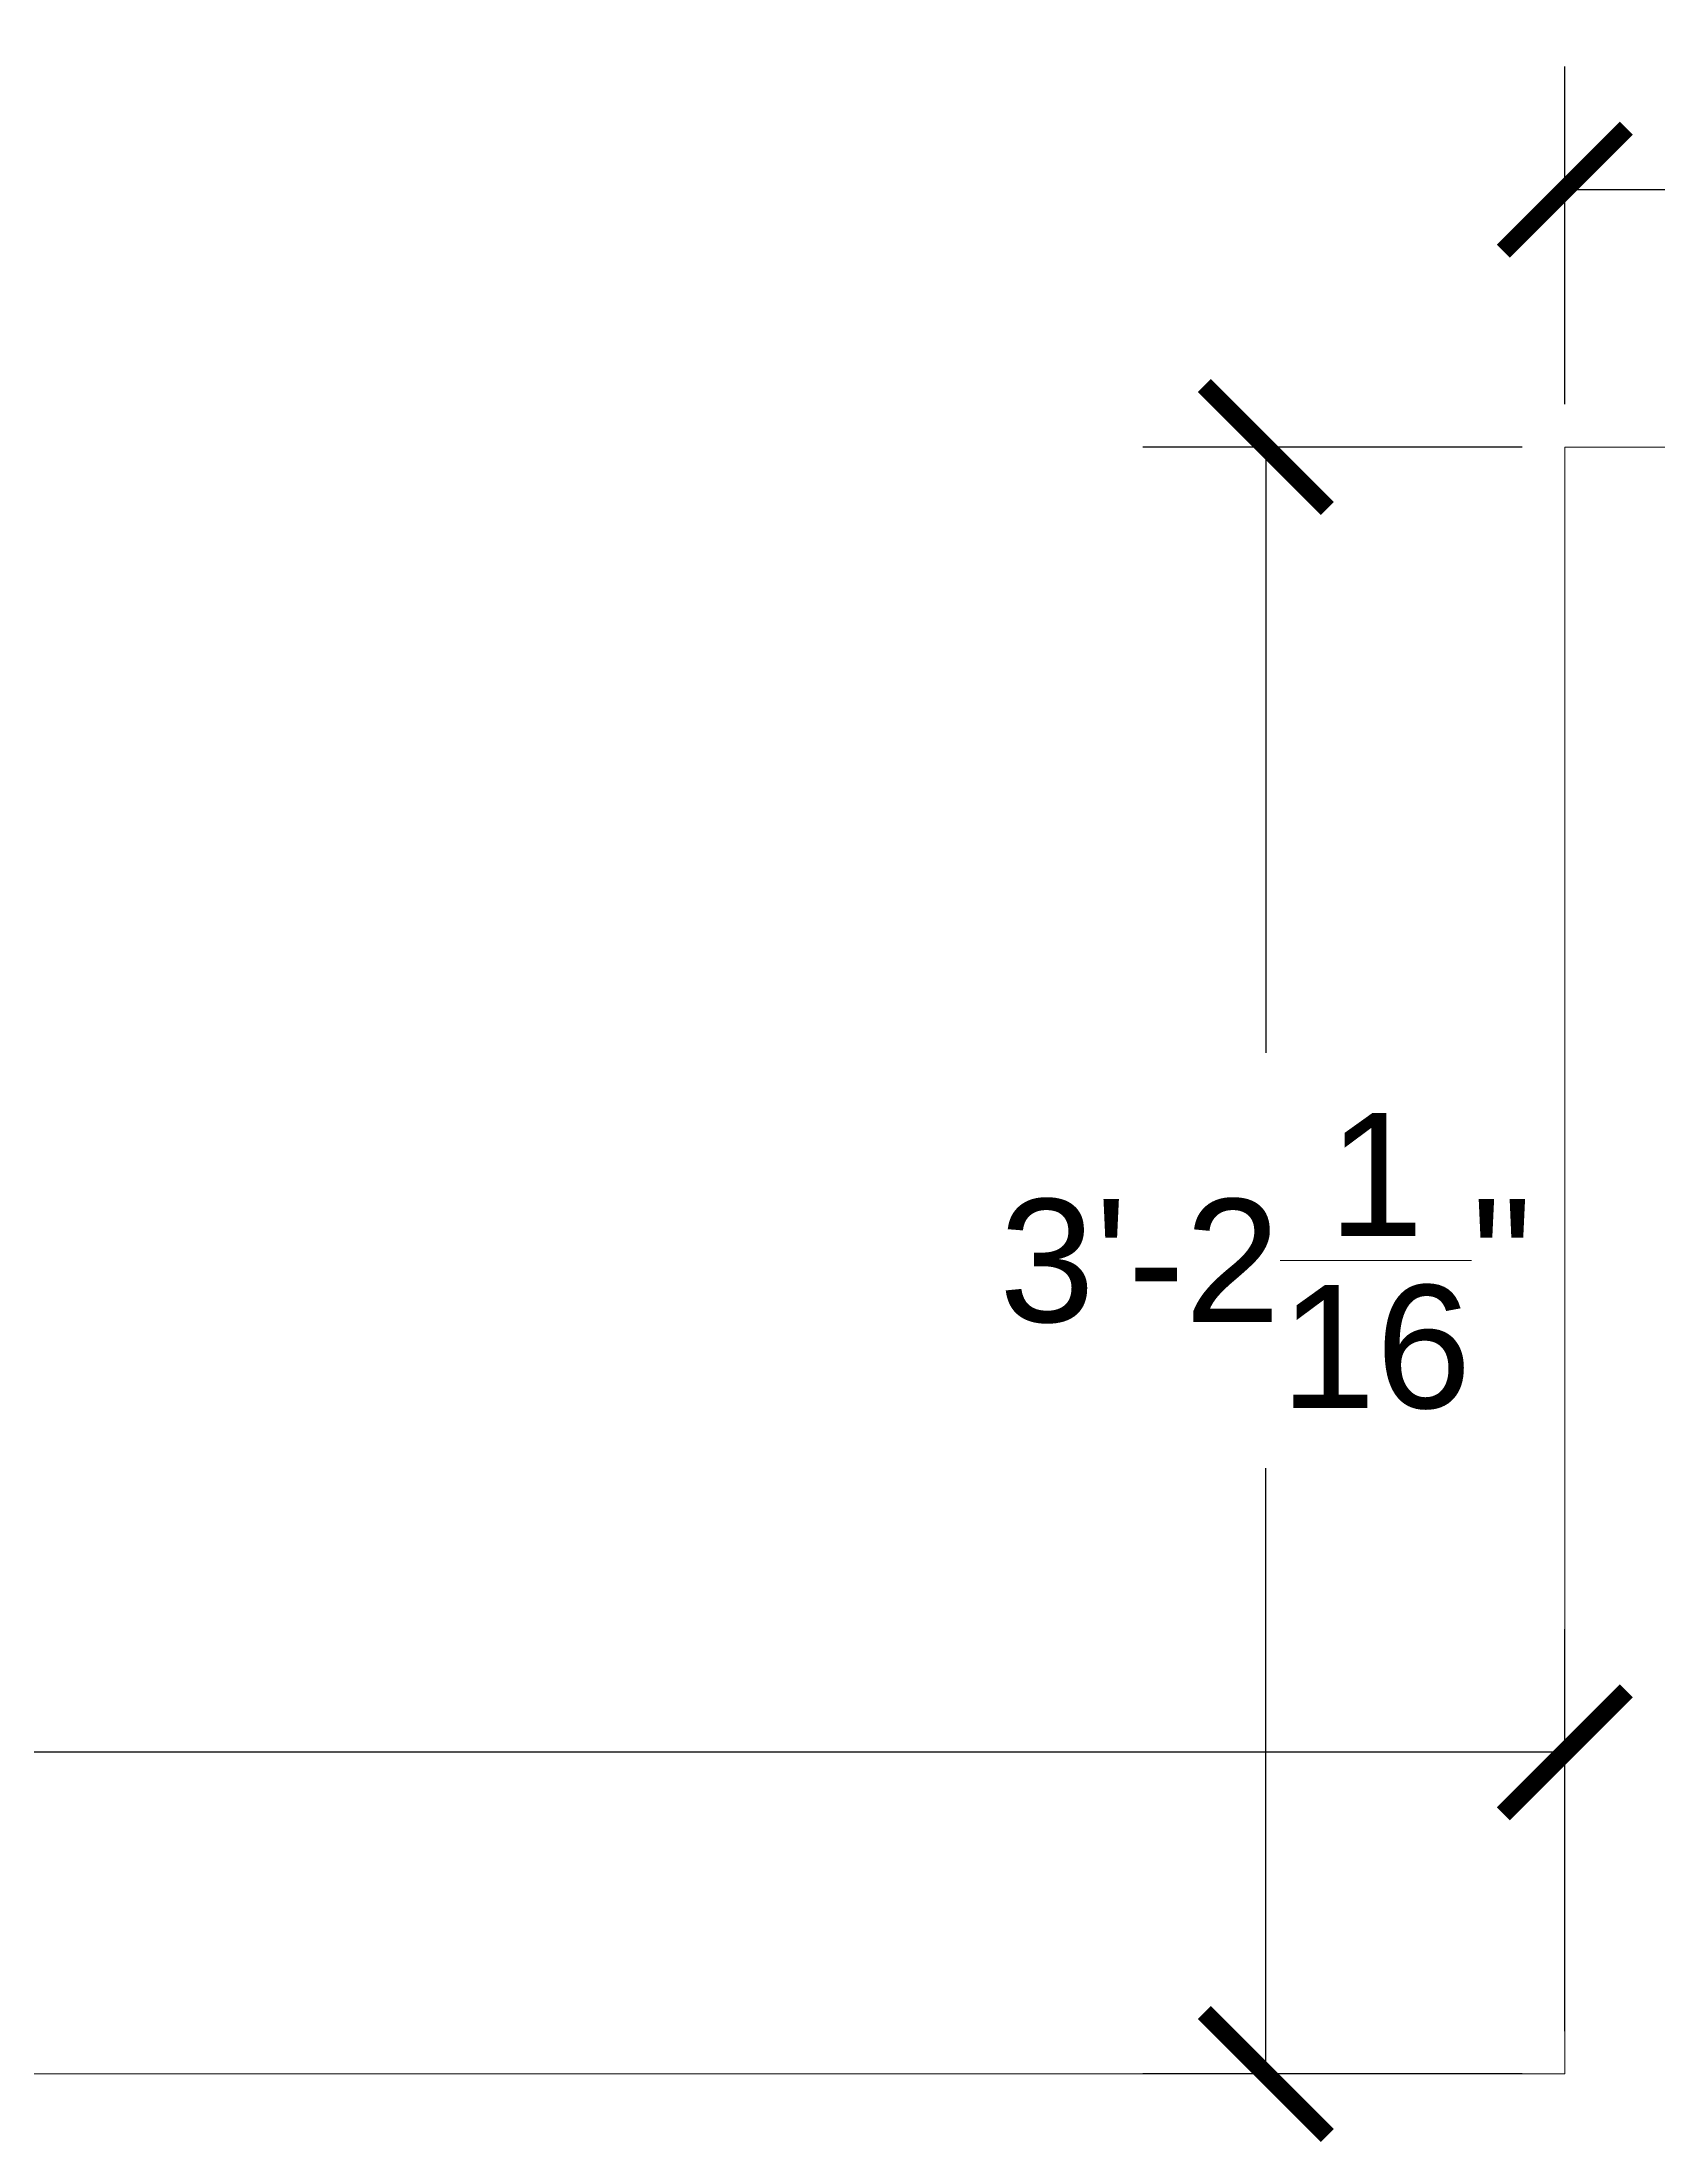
# Model space of a CAD drawing. Header units: inches. Extents: x -475 to -13, y 578 to 1095.
# Drawn here: x -165.54 to -127.72, y 808.97 to 858.14 of the extents above; entities that cross this region are included whole.
import ezdxf

# ---------------------------------------------------------------- set-up
doc = ezdxf.new("R2010")
doc.units = ezdxf.units.IN
doc.header["$MEASUREMENT"] = 0
doc.layers.get('0').update_dxf_attribs({"color": 1, "lineweight": 9})
doc.layers.add('A-101-Dimensions', color=7, linetype='Continuous', lineweight=9)
doc.layers.add('A-101-Floorplan-1st-floor', color=7, linetype='Continuous', lineweight=9)
doc.styles.add('Annotative', font='Arial.ttf')
doc.dimstyles.new('Annotative', dxfattribs={"dimtxt": 0.18, "dimasz": 0.18, "dimexe": 0.18, "dimexo": 0.0625, "dimgap": 0.09, "dimtad": 0, "dimtih": 1, "dimtoh": 1, "dimdec": 4, "dimzin": 0, "dimdsep": 46, "dimlunit": 4, "dimtxsty": 'Annotative', "dimblk": 'ARCHTICK', "dimblk1": 'ARCHTICK', "dimblk2": 'ARCHTICK', "dimcen": 0.09, "dimadec": 0, "dimazin": 0, "dimtfac": 1, "dimtdec": 4, "dimtofl": 0, "dimtmove": 0, "dimatfit": 3, "dimldrblk": 'ARCHTICK', "dimfxl": 1, "dimtolj": 1, "dimtzin": 0, "dimarcsym": 0})

# ---------------------------------------------------------------- blocks, each defined once
blk = doc.blocks.new('_ArchTick')
at = {"color": 0, "linetype": 'ByBlock', "lineweight": 30, "const_width": 0.15}
blk.add_lwpolyline([(-0.5, -0.5), (0.5, 0.5)], dxfattribs=at)
blk = doc.blocks.new('*D504')
at = {"layer": 'A-101-Dimensions', "color": 0, "lineweight": -2, "transparency": 16777216}
for p, q in [((-129.881, 849.656), (-129.881, 857.563)), ((-26.761, 849.656), (-26.761, 857.563)), ((-129.881, 854.683), (-69.212, 854.683)), ((-26.761, 854.683), (-56.582, 854.683))]:
    blk.add_line(p, q, dxfattribs=at)
at = {"layer": 'A-101-Dimensions', "color": 0, "lineweight": -2, "transparency": 16777216, "xscale": 2.88, "yscale": 2.88, "zscale": 2.88, "rotation": 180}
blk.add_blockref('_ArchTick', (-129.881, 854.683), dxfattribs=at)
at = {"layer": 'A-101-Dimensions', "color": 0, "lineweight": -2, "transparency": 16777216, "xscale": 2.88, "yscale": 2.88, "zscale": 2.88}
blk.add_blockref('_ArchTick', (-26.761, 854.683), dxfattribs=at)
at = {"layer": 'A-101-Dimensions', "color": 0, "lineweight": 5, "transparency": 16777216, "insert": (-62.897, 854.683), "char_height": 2.88, "attachment_point": 5, "style": 'Annotative'}
blk.add_mtext('\\A1;8\'-7{\\H1x;\\S1/8;}"', dxfattribs=at)
blk = doc.blocks.new('*D506')
at = {"layer": 'A-101-Dimensions', "color": 0, "lineweight": -2, "transparency": 16777216}
for p, q in [((-268.068, 811.564), (-268.068, 820.975)), ((-129.881, 811.564), (-129.881, 820.975)), ((-268.068, 818.095), (-207.248, 818.095)), ((-129.881, 818.095), (-190.701, 818.095))]:
    blk.add_line(p, q, dxfattribs=at)
at = {"layer": 'A-101-Dimensions', "color": 0, "lineweight": -2, "transparency": 16777216, "xscale": 2.88, "yscale": 2.88, "zscale": 2.88, "rotation": 180}
blk.add_blockref('_ArchTick', (-268.068, 818.095), dxfattribs=at)
at = {"layer": 'A-101-Dimensions', "color": 0, "lineweight": -2, "transparency": 16777216, "xscale": 2.88, "yscale": 2.88, "zscale": 2.88}
blk.add_blockref('_ArchTick', (-129.881, 818.095), dxfattribs=at)
at = {"layer": 'A-101-Dimensions', "color": 0, "lineweight": 5, "transparency": 16777216, "insert": (-198.974, 818.095), "char_height": 2.88, "attachment_point": 5, "style": 'Annotative'}
blk.add_mtext('\\A1;11\'-6{\\H1x;\\S3/16;}"', dxfattribs=at)
blk = doc.blocks.new('*D555')
at = {"layer": 'A-101-Floorplan-1st-floor', "color": 0, "lineweight": -2, "transparency": 16777216}
for p, q in [((-130.881, 848.656), (-139.765, 848.656)), ((-136.885, 848.656), (-136.885, 834.472)), ((-136.885, 810.564), (-136.885, 824.748)), ((-130.881, 810.564), (-139.765, 810.564))]:
    blk.add_line(p, q, dxfattribs=at)
at = {"layer": 'A-101-Floorplan-1st-floor', "color": 0, "lineweight": -2, "transparency": 16777216, "xscale": 2.88, "yscale": 2.88, "zscale": 2.88}
for p, rotation in [((-136.885, 848.656), 90), ((-136.885, 810.564), 270)]:
    blk.add_blockref('_ArchTick', p, dxfattribs=dict(at, rotation=rotation))
at = {"layer": 'A-101-Floorplan-1st-floor', "color": 0, "lineweight": 5, "transparency": 16777216, "insert": (-136.885, 829.61), "char_height": 2.88, "attachment_point": 5, "style": 'Annotative'}
blk.add_mtext('\\A1;3\'-2{\\H1x;\\S1/16;}"', dxfattribs=at)

msp = doc.modelspace()

# ---------------------------------------------------------------- linework, layer by layer
at = {"layer": 'A-101-Floorplan-1st-floor', "lineweight": 5}
for p, q in [((-129.88059, 810.56383), (-129.88059, 848.65604)), ((-26.76099, 848.65604), (-129.88059, 848.65604)), ((-268.06809, 810.56383), (-129.88059, 810.56383))]:
    msp.add_line(p, q, dxfattribs=at)

# ---------------------------------------------------------------- dimensions: what is measured, and where the dimension line sits
at = {"layer": 'A-101-Dimensions', "lineweight": 5}
dim = msp.add_linear_dim(base=(-129.88059, 854.68331), p1=(-26.76099, 848.65604), p2=(-129.88059, 848.65604), dimstyle='Annotative', dxfattribs=at)
dim.commit()
dim.dimension.update_dxf_attribs({"geometry": '*D504', "text_midpoint": (-62.89745, 854.68331), "dimtype": 160})
dim = msp.add_linear_dim(base=(-129.88059, 818.09513), p1=(-268.06809, 810.56383), p2=(-129.88059, 810.56383), dimstyle='Annotative', dxfattribs=at)
dim.commit()
dim.dimension.update_dxf_attribs({"geometry": '*D506', "text_midpoint": (-198.97434, 818.09513)})
at = {"layer": 'A-101-Floorplan-1st-floor', "lineweight": 5}
dim = msp.add_linear_dim(base=(-136.88517, 848.65604), p1=(-129.88059, 810.56383), p2=(-129.88059, 848.65604), angle=90, dimstyle='Annotative', dxfattribs=at)
dim.commit()
dim.dimension.update_dxf_attribs({"geometry": '*D555', "text_midpoint": (-136.88517, 829.60994)})

doc.saveas('drawing.dxf')
